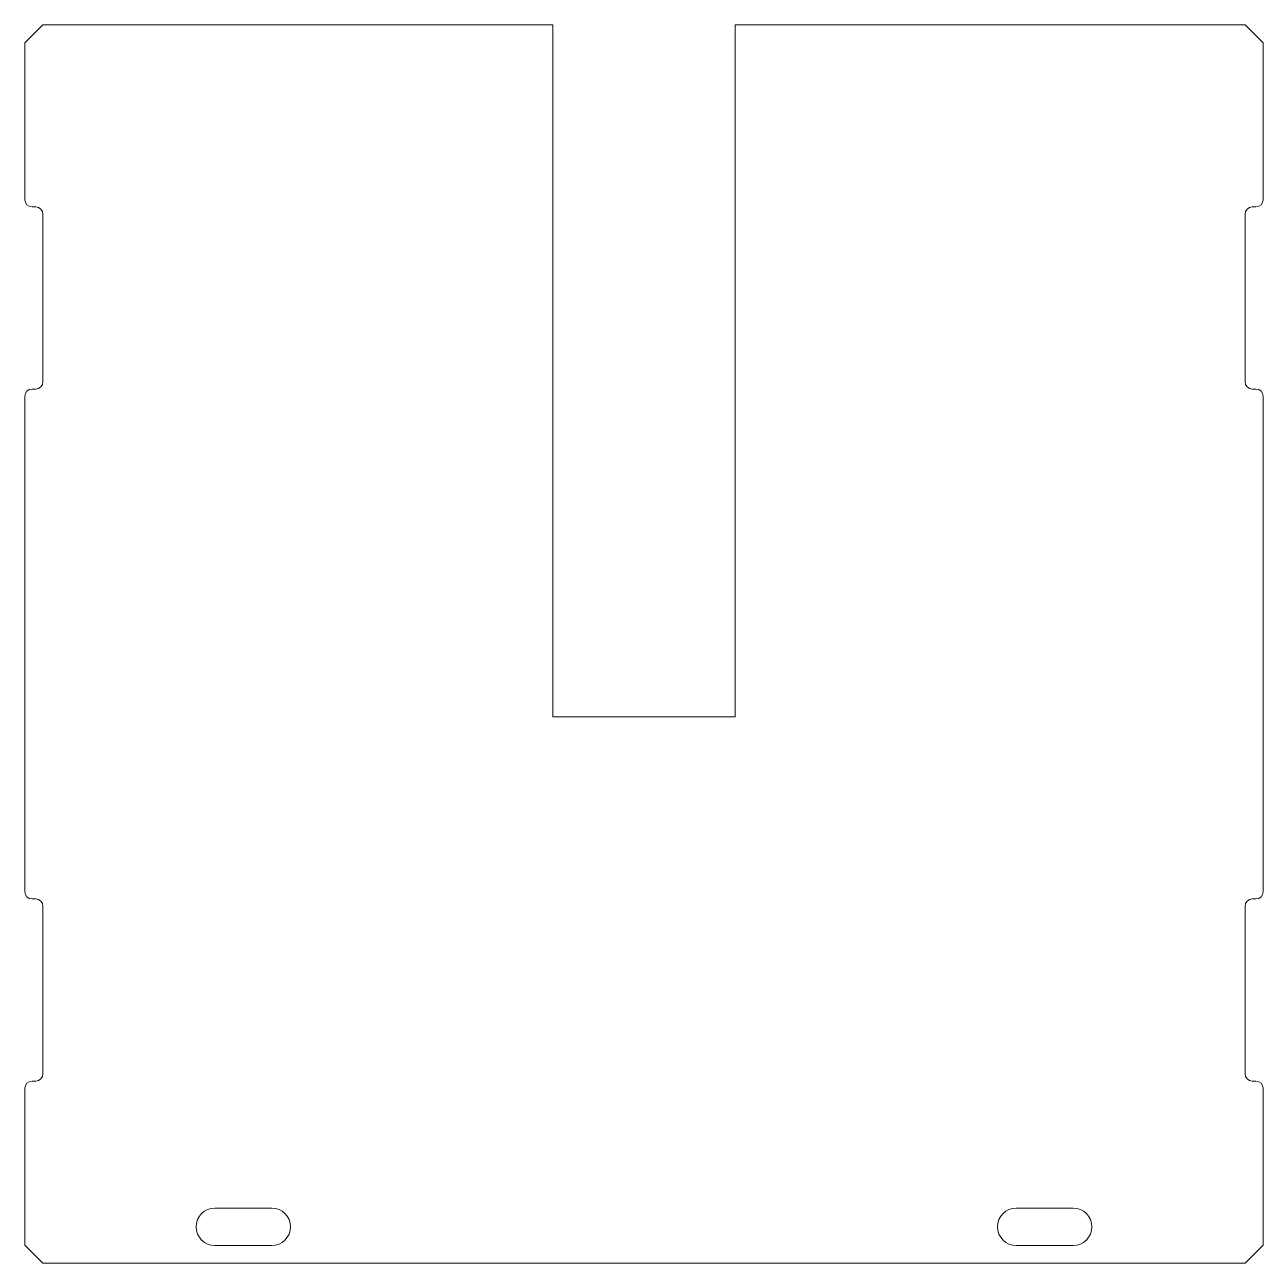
# Model space of a CAD drawing. Header units: millimetres. Extents: x -170 to 170, y -170 to 170.
import ezdxf

# ---------------------------------------------------------------- set-up
doc = ezdxf.new("R2010")
doc.units = ezdxf.units.MM

msp = doc.modelspace()

# ---------------------------------------------------------------- linework, layer by layer
at = {"color": 7, "linetype": 'Continuous', "lineweight": 15}
for p, q in [((-165, 170), (-170, 165)), ((-25, 170), (-165, 170)), ((-25, 170), (-25, -20)), ((165, 170), (25, 170)), ((25, -20), (25, 170)), ((170, 165), (165, 170)), ((-170, 165), (-170, 122)), ((170, 122), (170, 165)), ((-168, 120), (-167, 120)), ((168, 120), (167, 120)), ((-165, 118), (-165, 72)), ((165, 118), (165, 72)), ((-170, 68), (-170, -68)), ((-167, 70), (-168, 70)), ((167, 70), (168, 70)), ((170, -68), (170, 68)), ((-25, -20), (25, -20)), ((-167, -70), (-168, -70)), ((167, -70), (168, -70)), ((-165, -118), (-165, -72)), ((165, -118), (165, -72)), ((-170, -122), (-170, -165)), ((-168, -120), (-167, -120)), ((168, -120), (167, -120)), ((170, -165), (170, -122)), ((-102.2, -154.85), (-117.8, -154.85)), ((102.2, -154.85), (117.8, -154.85)), ((-170, -165), (-165, -170)), ((-117.8, -165.15), (-102.2, -165.15)), ((117.8, -165.15), (102.2, -165.15)), ((165, -170), (170, -165)), ((-165, -170), (165, -170))]:
    msp.add_line(p, q, dxfattribs=at)
for centre, radius, start, end in [((-168, 122), 2, 180, 270), ((-167, 118), 2, 0, 90), ((167, 118), 2, 90, 180), ((168, 122), 2, 270, 0), ((-167, 72), 2, 270, 0), ((167, 72), 2, 180, 270), ((-168, 68), 2, 90, 180), ((168, 68), 2, 0, 90), ((-168, -68), 2, 180, 270), ((168, -68), 2, 270, 0), ((-167, -72), 2, 0, 90), ((167, -72), 2, 90, 180), ((-167, -118), 2, 270, 0), ((167, -118), 2, 180, 270), ((-168, -122), 2, 90, 180), ((168, -122), 2, 0, 90), ((-117.8, -160), 5.15, 90, 270), ((-102.2, -160), 5.15, 270, 90), ((102.2, -160), 5.15, 90, 270), ((117.8, -160), 5.15, 270, 90)]:
    msp.add_arc(centre, radius, start, end, dxfattribs=at)

doc.saveas('drawing.dxf')
